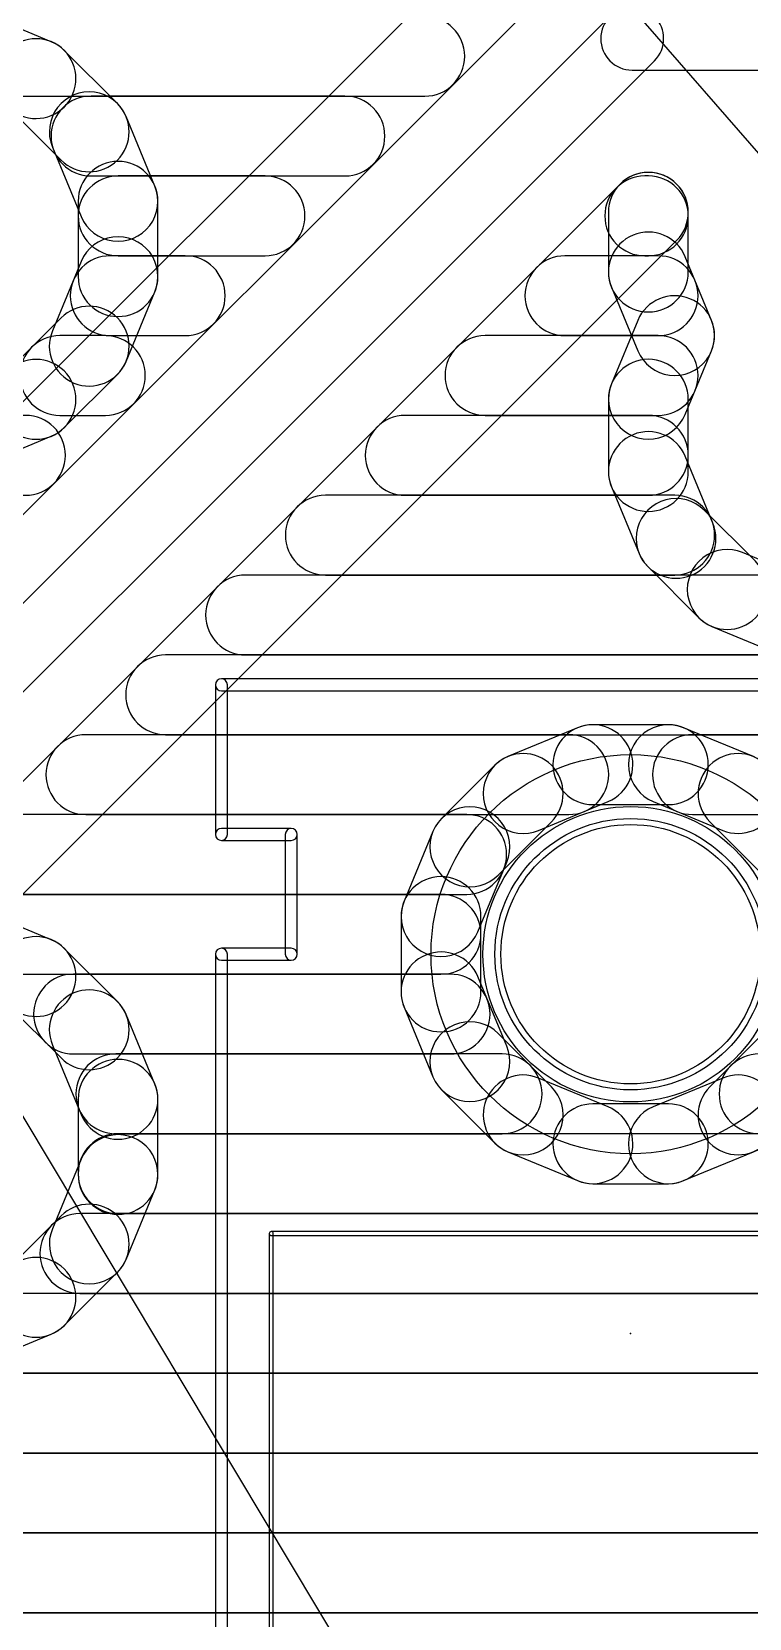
# Model space of a CAD drawing. Extents: x -1 to 100, y 0 to 80.
# Drawn here: x 35.56 to 44.69, y 16.69 to 36.89 of the extents above; entities that cross this region are included whole.
import ezdxf

# ---------------------------------------------------------------- set-up
doc = ezdxf.new("R2010")
doc.units = 0
for name, color, linetype in [('1', 22, 'CONTINUOUS'), ('19', 53, 'CONTINUOUS'), ('20', 7, 'CONTINUOUS'), ('21', 253, 'CONTINUOUS'), ('23', 7, 'CONTINUOUS'), ('42', 175, 'CONTINUOUS'), ('43', 82, 'CONTINUOUS')]:
    doc.layers.add(name, color=color, linetype=linetype)

msp = doc.modelspace()

# ---------------------------------------------------------------- linework, layer by layer
at = {"layer": '1'}
for points in [[(41.8733, 38.6072), (33.2231, 29.957, 1), (33.9415, 29.2385), (42.5917, 37.8888, 1)], [(29.8828, 22.9172), (43.4828, 36.5172, 1), (42.9172, 37.0828), (29.3172, 23.4828, 1)], [(35.8084, 36.7607), (34.9234, 37.1273, 1), (34.5346, 36.1887), (35.4196, 35.8221, 1)], [(43.2, 36.4), (45.6, 36.4, 1), (45.6, 37.2), (43.2, 37.2, 1)], [(34.9269, 36.068), (40.5605, 36.068, 1), (40.5605, 37.084), (34.9269, 37.084, 1)], [(36.6506, 35.9732), (35.9732, 36.6506, 1), (35.2548, 35.9322), (35.9322, 35.2548, 1)], [(37.1273, 34.9234), (36.7607, 35.8084, 1), (35.8221, 35.4196), (36.1887, 34.5346, 1)], [(36.3138, 35.052), (39.5445, 35.052, 1), (39.5445, 36.068), (36.3138, 36.068, 1)], [(37.166, 33.771), (37.166, 34.729, 1), (36.15, 34.729), (36.15, 33.771, 1)], [(34.4027, 24.8688), (43.7648, 34.2309, 1), (43.0464, 34.9493), (33.6843, 25.5872, 1)], [(36.658, 34.036), (38.5285, 34.036, 1), (38.5285, 35.052), (36.658, 35.052, 1)], [(43.3595, 34.036), (43.4056, 34.036, 1), (43.4056, 35.052), (43.3595, 35.052, 1)], [(42.8976, 34.5901), (42.8976, 33.8296, 1), (43.9136, 33.8296), (43.9136, 34.5901, 1)], [(42.9363, 33.6352), (43.2716, 32.8256, 1), (44.2103, 33.2144), (43.8749, 34.024, 1)], [(36.7607, 32.6916), (37.1273, 33.5766, 1), (36.1887, 33.9654), (35.8221, 33.0804, 1)], [(36.5573, 33.02), (37.5125, 33.02, 1), (37.5125, 34.036), (36.5573, 34.036, 1)], [(42.3435, 33.02), (43.5305, 33.02, 1), (43.5305, 34.036), (42.3435, 34.036, 1)], [(43.2716, 33.2144), (42.9363, 32.4048, 1), (43.8749, 32.016), (44.2103, 32.8256, 1)], [(35.9732, 31.8494), (36.6506, 32.5268, 1), (35.9322, 33.2452), (35.2548, 32.5678, 1)], [(35.9174, 32.004), (36.4965, 32.004, 1), (36.4965, 33.02), (35.9174, 33.02, 1)], [(41.3275, 32.004), (43.5305, 32.004, 1), (43.5305, 33.02), (41.3275, 33.02, 1)], [(34.9234, 31.3727), (35.8084, 31.7393, 1), (35.4196, 32.6779), (34.5346, 32.3113, 1)], [(42.8976, 32.2104), (42.8976, 31.2896, 1), (43.9136, 31.2896), (43.9136, 32.2104, 1)], [(26.5579, 30.988), (35.4805, 30.988, 1), (35.4805, 32.004), (26.5579, 32.004, 1)], [(40.3115, 30.988), (43.4056, 30.988, 1), (43.4056, 32.004), (40.3115, 32.004, 1)], [(42.9363, 31.0952), (43.2886, 30.2446, 1), (44.2273, 30.6334), (43.8749, 31.484, 1)], [(39.2955, 29.972), (43.741, 29.972, 1), (43.741, 30.988), (39.2955, 30.988, 1)], [(43.3987, 30.0798), (44.0498, 29.4287, 1), (44.7682, 30.1472), (44.1172, 30.7982, 1)], [(44.2146, 29.3186), (45.0652, 28.9663, 1), (45.454, 29.9049), (44.6034, 30.2573, 1)], [(38.2795, 28.956), (45.1911, 28.956, 1), (45.1911, 29.972), (38.2795, 29.972, 1)], [(37.2635, 27.94), (50.7365, 27.94, 1), (50.7365, 28.956), (37.2635, 28.956, 1)], [(36.2475, 26.924), (42.3934, 26.924, 1), (42.3934, 27.94), (36.2475, 27.94, 1)], [(42.5056, 28.0283), (41.6187, 27.661, 1), (42.0075, 26.7223), (42.8944, 27.0897, 1)], [(43.66, 28.067), (42.7, 28.067, 1), (42.7, 27.051), (43.66, 27.051, 1)], [(44.7413, 27.661), (43.8544, 28.0283, 1), (43.4656, 27.0897), (44.3525, 26.7223, 1)], [(43.9666, 26.924), (51.7525, 26.924, 1), (51.7525, 27.94), (43.9666, 27.94, 1)], [(41.4539, 27.5509), (40.7751, 26.8721, 1), (41.4936, 26.1536), (42.1724, 26.8324, 1)], [(45.5849, 26.8721), (44.9061, 27.5509, 1), (44.1876, 26.8324), (44.8664, 26.1536, 1)], [(35.2315, 25.908), (41.0942, 25.908, 1), (41.0942, 26.924), (35.2315, 26.924, 1)], [(40.665, 26.7073), (40.2977, 25.8204, 1), (41.2363, 25.4316), (41.6037, 26.3185, 1)], [(40.259, 25.626), (40.259, 24.666, 1), (41.275, 24.666), (41.275, 25.626, 1)], [(34.2155, 24.892), (40.767, 24.892, 1), (40.767, 25.908), (34.2155, 25.908, 1)], [(35.8084, 25.3307), (34.9234, 25.6973, 1), (34.5346, 24.7587), (35.4196, 24.3921, 1)], [(36.6506, 24.5432), (35.9732, 25.2206, 1), (35.2548, 24.5022), (35.9322, 23.8248, 1)], [(40.2977, 24.4716), (40.665, 23.5847, 1), (41.6037, 23.9735), (41.2363, 24.8604, 1)], [(36.0914, 23.876), (40.8838, 23.876, 1), (40.8838, 24.892), (36.0914, 24.892, 1)], [(37.1273, 23.4934), (36.7607, 24.3784, 1), (35.8221, 23.9896), (36.1887, 23.1046, 1)], [(40.7751, 23.4199), (41.4539, 22.7411, 1), (42.1724, 23.4596), (41.4936, 24.1384, 1)], [(44.9061, 22.7411), (45.5849, 23.4199, 1), (44.8664, 24.1384), (44.1876, 23.4596, 1)], [(36.6294, 22.86), (41.5455, 22.86, 1), (41.5455, 23.876), (36.6294, 23.876, 1)], [(44.8145, 22.86), (55.8165, 22.86, 1), (55.8165, 23.876), (44.8145, 23.876, 1)], [(37.166, 22.341), (37.166, 23.299, 1), (36.15, 23.299), (36.15, 22.341, 1)], [(41.6187, 22.631), (42.5056, 22.2637, 1), (42.8944, 23.2023), (42.0075, 23.5697, 1)], [(43.8544, 22.2637), (44.7413, 22.631, 1), (44.3525, 23.5697), (43.4656, 23.2023, 1)], [(42.7, 22.225), (43.66, 22.225, 1), (43.66, 23.241), (42.7, 23.241, 1)], [(36.7607, 21.2616), (37.1273, 22.1466, 1), (36.1887, 22.5354), (35.8221, 21.6504, 1)], [(36.658, 21.844), (56.8325, 21.844, 1), (56.8325, 22.86), (36.658, 22.86, 1)], [(35.9732, 20.4194), (36.6506, 21.0968, 1), (35.9322, 21.8152), (35.2548, 21.1378, 1)], [(36.1714, 20.828), (57.8485, 20.828, 1), (57.8485, 21.844), (36.1714, 21.844, 1)], [(34.9234, 19.9427), (35.8084, 20.3093, 1), (35.4196, 21.2479), (34.5346, 20.8813, 1)], [(27.2166, 19.812), (58.8645, 19.812, 1), (58.8645, 20.828), (27.2166, 20.828, 1)], [(33.6714, 18.796), (59.8805, 18.796, 1), (59.8805, 19.812), (33.6714, 19.812, 1)], [(34.158, 17.78), (60.8965, 17.78, 1), (60.8965, 18.796), (34.158, 18.796, 1)], [(34.1294, 16.764), (61.9125, 16.764, 1), (61.9125, 17.78), (34.1294, 17.78, 1)], [(33.5914, 15.748), (62.9285, 15.748, 1), (62.9285, 16.764), (33.5914, 16.764, 1)]]:
    msp.add_lwpolyline(points, format="xyb", close=True, dxfattribs=at)
at = {"layer": '19'}
for p, q in [((45.72, 34.29), (15.89, 68.58)), ((31.75, 29.25), (43.18, 10.16))]:
    msp.add_line(p, q, dxfattribs=at)
at = {"layer": '20'}
msp.add_circle((43.18, 25.146), 1.651, dxfattribs=at)
at = {"layer": '21'}
for points in [[(48.387, 28.6512), (37.973, 28.6512, 1), (37.973, 28.4988), (48.387, 28.4988, 1)], [(38.0492, 26.67), (38.0492, 28.575, 1), (37.8968, 28.575), (37.8968, 26.67, 1)], [(38.862, 26.7462), (37.973, 26.7462, 1), (37.973, 26.5938), (38.862, 26.5938, 1)], [(38.9382, 25.146), (38.9382, 26.67, 1), (38.7858, 26.67), (38.7858, 25.146, 1)], [(38.0492, 12.7), (38.0492, 25.146, 1), (37.8968, 25.146), (37.8968, 12.7, 1)], [(37.973, 25.0698), (38.862, 25.0698, 1), (38.862, 25.2222), (37.973, 25.2222, 1)], [(47.752, 21.6154), (38.608, 21.6154, 1), (38.608, 21.5646), (47.752, 21.5646, 1)], [(38.6334, 13.335), (38.6334, 21.59, 1), (38.5826, 21.59), (38.5826, 13.335, 1)]]:
    msp.add_lwpolyline(points, format="xyb", close=True, dxfattribs=at)
for radius in [1.8796, 1.7272]:
    msp.add_circle((43.18, 25.146), radius, dxfattribs=at)
at = {"layer": '23'}
msp.add_point((43.18, 20.32), dxfattribs=at)
at = {"layer": '42'}
msp.add_circle((43.18, 25.146), 2.54, dxfattribs=at)
at = {"layer": '43'}
msp.add_circle((43.18, 25.146), 2.54, dxfattribs=at)

doc.saveas('drawing.dxf')
